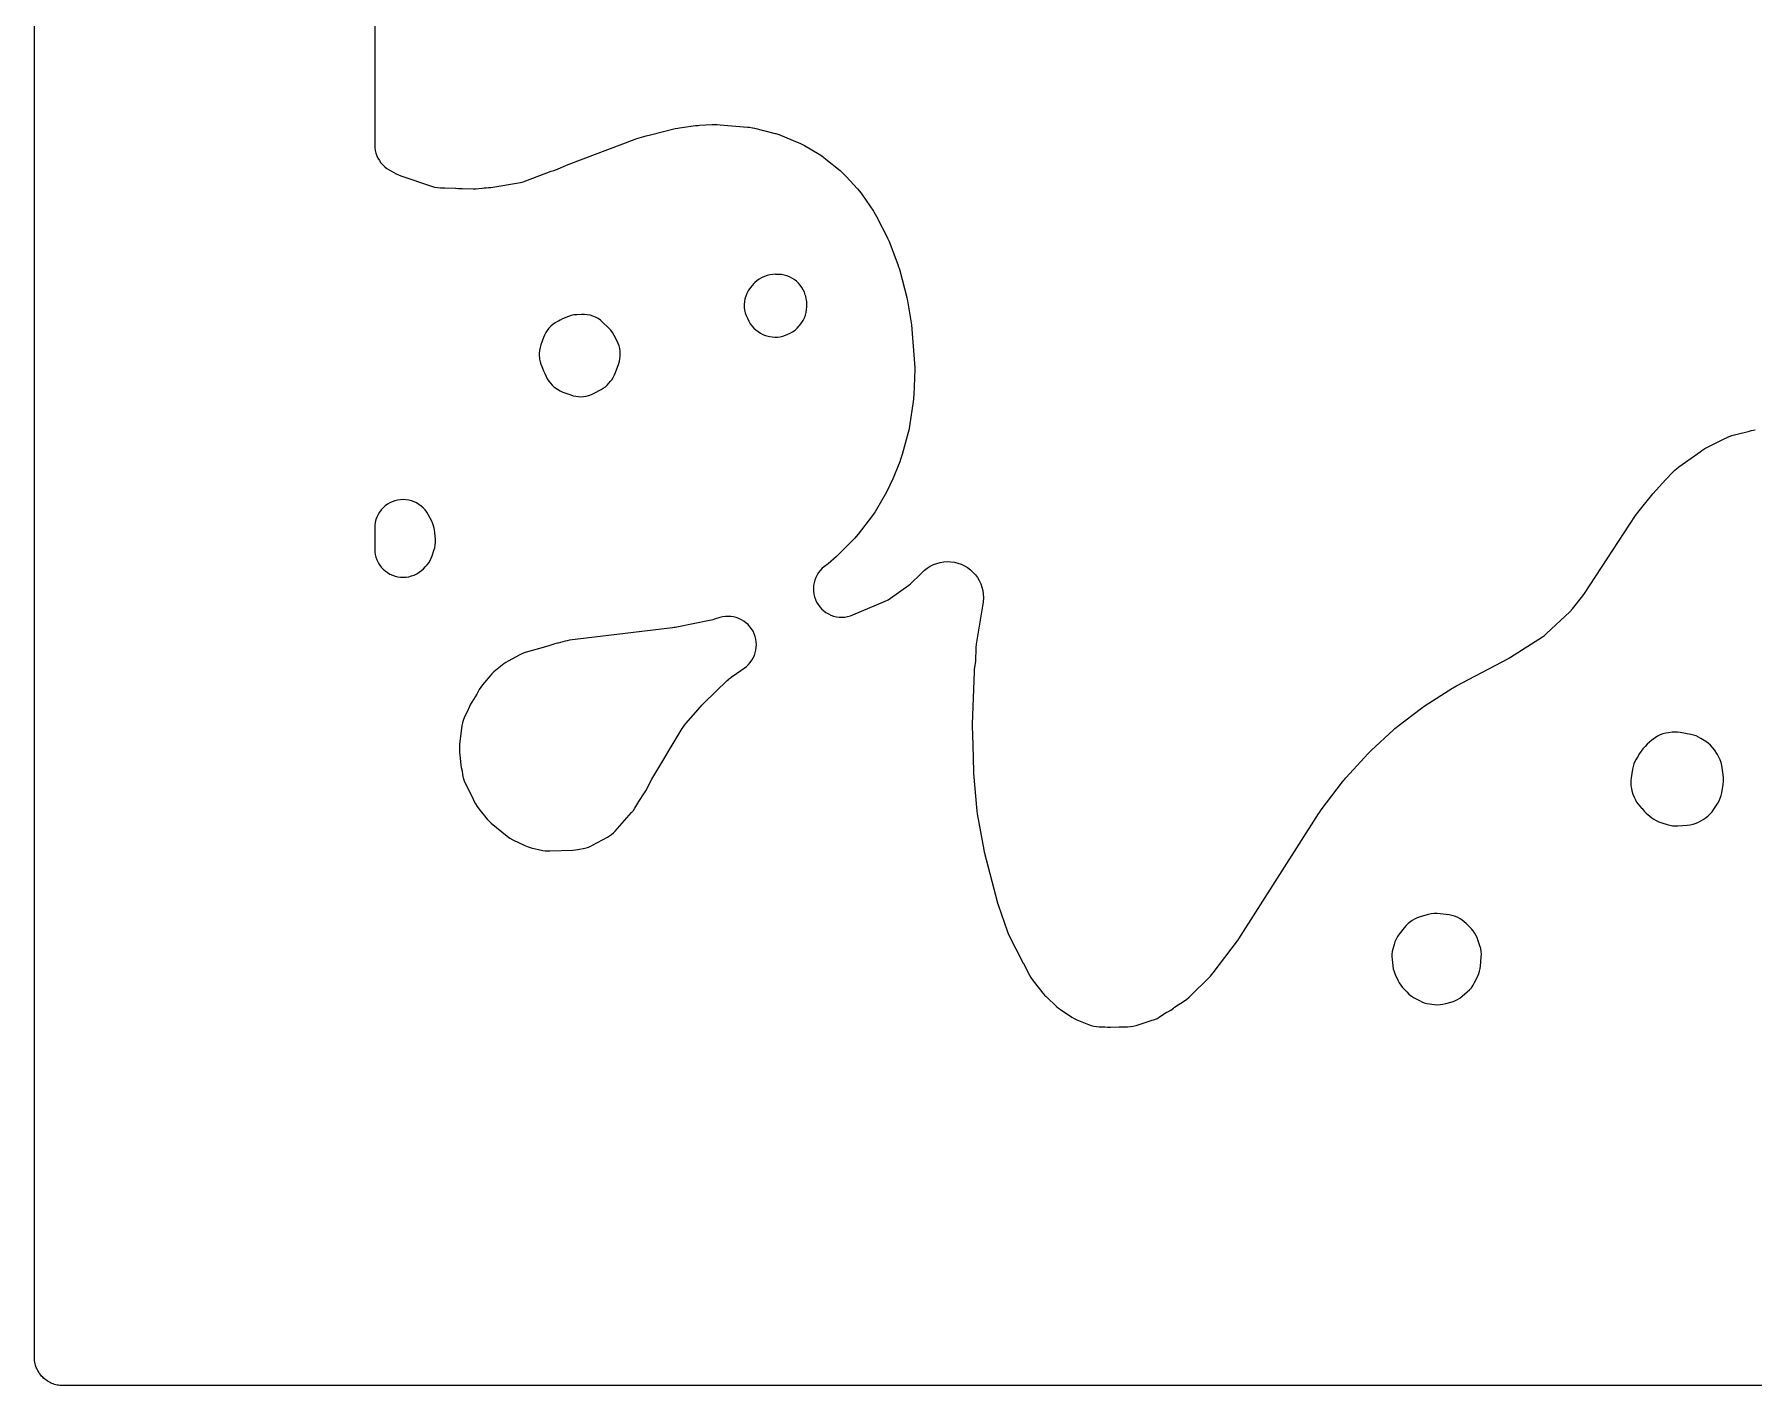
# Model space of a CAD drawing. Header units: millimetres. Extents: x 0 to 300, y 0 to 300.
# Drawn here: x -0.1 to 151.4, y -0.1 to 119 of the extents above; entities that cross this region are included whole.
import ezdxf

# ---------------------------------------------------------------- set-up
doc = ezdxf.new("R2010")
doc.units = ezdxf.units.MM
doc.layers.add('CUT', color=7, linetype='CONTINUOUS')

msp = doc.modelspace()

# ---------------------------------------------------------------- linework, layer by layer
at = {"layer": 'CUT'}
for points in [[(297.073, -0.15), (3, -0.15), (2.4114, -0.15), (2.2197, -0.1406), (2.1053, -0.135), (1.9757, -0.1157), (1.8629, -0.099), (1.7352, -0.067), (1.6252, -0.0395), (1.5006, 0.0051), (1.3944, 0.0431), (1.274, 0.1), (1.1729, 0.1479), (1.0578, 0.2169), (0.9627, 0.2738), (0.854, 0.3545), (0.7659, 0.4198), (0.6645, 0.5118), (0.5844, 0.5844), (0.4911, 0.6873), (0.4198, 0.7659), (0.3356, 0.8795), (0.2738, 0.9627), (0.1994, 1.087), (0.1479, 1.1729), (0.0838, 1.3083), (0.0431, 1.3944), (-0.01, 1.5428), (-0.0395, 1.6252), (-0.0812, 1.7916), (-0.099, 1.8629), (-0.135, 2.1053), (-0.15, 2.4114), (-0.15, 297.5872)], [(29.85, 125.4547), (29.85, 110.6051), (29.85, 109.44), (29.85, 109.3828), (29.85, 109.3523), (29.85, 109.2287), (29.8616, 108.9878), (29.8964, 108.7492), (29.954, 108.515), (30.034, 108.2875), (30.1354, 108.0687), (30.2575, 107.8607), (30.3991, 107.6654), (30.5588, 107.4847), (30.7352, 107.3202), (30.9266, 107.1735), (31.1312, 107.0459), (31.7444, 106.7036), (31.9467, 106.6023), (32.1574, 106.5198), (34.8524, 105.6023), (35.116, 105.5284), (35.386, 105.4837), (35.6593, 105.4689), (35.9168, 105.469), (36.0319, 105.4601), (36.9595, 105.4252), (36.9906, 105.4207), (37.2368, 105.3971), (37.4841, 105.3981), (37.5662, 105.4024), (38.5259, 105.3664), (38.771, 105.3692), (39.0148, 105.396), (39.3196, 105.4448), (39.3307, 105.446), (39.4971, 105.4708), (39.6697, 105.4708), (39.8761, 105.4795), (40.0811, 105.5051), (42.6866, 105.9411), (42.9307, 105.9947), (43.1682, 106.0723), (45.3875, 106.9224), (45.6228, 106.9954), (45.8178, 107.0648), (46.9142, 107.5072), (52.7999, 109.7618), (52.9397, 109.8105), (53.3642, 109.9251), (53.5625, 109.9787), (53.7697, 110.0346), (54.1606, 110.1401), (56.3392, 110.6858), (56.5589, 110.7338), (56.7089, 110.762), (56.9311, 110.7968), (58.1313, 110.9482), (58.2627, 110.9624), (58.3521, 110.9705), (58.4838, 110.9801), (59.5978, 111.0414), (59.8626, 111.0466), (60.0423, 111.0438), (60.3068, 111.0303), (62.7033, 110.823), (62.8478, 110.8077), (62.8737, 110.8044), (63.1604, 110.757), (63.1859, 110.7518), (63.3276, 110.7198), (65.0419, 110.2979), (65.1787, 110.2614), (65.2031, 110.2544), (65.472, 110.1662), (65.4958, 110.1574), (65.6276, 110.1058), (67.0836, 109.5032), (67.3251, 109.3932), (67.4862, 109.3127), (67.7193, 109.1858), (69.0139, 108.4204), (69.2453, 108.2719), (69.3986, 108.1654), (69.6185, 108.0002), (70.8604, 106.9946), (71.4122, 106.4598), (72.4032, 105.3679), (72.5724, 105.1677), (72.6825, 105.028), (72.8373, 104.8165), (73.8051, 103.3932), (73.8414, 103.3361), (74.181, 102.7352), (74.1816, 102.7342), (74.2001, 102.7013), (74.2288, 102.6506), (74.9613, 101.2242), (75.0507, 101.0376), (75.1079, 100.9093), (75.1869, 100.718), (75.9581, 98.6938), (76.0246, 98.5041), (76.0663, 98.3741), (76.1226, 98.1812), (76.7525, 95.7827), (76.794, 95.6077), (76.8193, 95.4881), (76.8524, 95.3113), (77.1653, 93.3832), (77.4601, 89.5937), (77.4584, 89.4856), (77.3639, 87.1735), (77.3499, 86.9691), (77.3366, 86.8307), (77.3115, 86.6274), (76.9839, 84.4612), (76.9444, 84.2436), (76.9132, 84.0968), (76.8609, 83.8819), (76.3297, 81.9483), (76.2258, 81.6039), (76.196, 81.5152), (76.1224, 81.3156), (75.459, 79.6626), (75.2928, 79.3237), (75.2139, 79.1627), (75.1112, 78.9533), (74.9458, 78.6162), (74.0706, 77.1033), (73.9466, 76.9035), (73.8582, 76.7707), (73.7219, 76.5791), (72.4639, 74.9239), (72.296, 74.7185), (72.1772, 74.5832), (71.9951, 74.3902), (70.5517, 72.964), (69.8081, 72.3254), (69.4898, 72.0795), (69.3006, 71.9176), (69.1285, 71.7378), (68.975, 71.5417), (68.8419, 71.3313), (68.7303, 71.1088), (68.6415, 70.8762), (68.5761, 70.636), (68.5351, 70.3904), (68.5186, 70.142), (68.5269, 69.8932), (68.56, 69.6464), (68.6174, 69.4042), (68.6986, 69.1688), (68.8029, 68.9427), (68.9291, 68.7281), (69.076, 68.5271), (69.2422, 68.3418), (69.426, 68.1738), (69.6256, 68.025), (69.839, 67.8968), (70.0641, 67.7904), (70.2986, 67.707), (70.5403, 67.6473), (70.7868, 67.6119), (71.0355, 67.6012), (71.2841, 67.6153), (71.53, 67.6541), (71.7709, 67.7171), (72.0042, 67.8038), (74.8525, 69.0262), (75.0912, 69.1441), (75.316, 69.2867), (76.938, 70.4409), (77.0872, 70.5559), (77.2274, 70.6817), (77.8338, 71.2689), (77.8471, 71.2817), (77.9653, 71.4043), (78.0318, 71.478), (78.0548, 71.5023), (78.3035, 71.7399), (78.5508, 71.9329), (78.8162, 72.1004), (79.097, 72.2405), (79.3903, 72.352), (79.6932, 72.4337), (80.0028, 72.4848), (80.316, 72.5048), (80.6296, 72.4935), (80.9405, 72.451), (81.2456, 72.3777), (81.5419, 72.2743), (81.8264, 72.142), (82.0963, 71.9819), (82.3489, 71.7958), (82.5817, 71.5854), (82.7924, 71.3528), (82.9788, 71.1004), (83.1392, 70.8307), (83.2719, 70.5464), (83.3755, 70.2502), (83.4492, 69.9452), (83.4921, 69.6343), (83.5038, 69.3207), (83.4823, 68.9775), (83.4785, 68.9442), (83.4529, 68.7589), (82.8755, 65.2351), (82.8451, 64.942), (82.7892, 63.6857), (82.6968, 63.026), (82.6744, 62.7708), (82.5071, 58.2023), (82.5061, 58.1677), (82.5059, 58.1614), (82.5069, 58.0154), (82.5671, 56.3287), (82.6173, 53.9959), (82.6183, 53.9627), (82.6185, 53.9569), (82.6272, 53.8183), (82.9282, 50.4972), (82.9572, 50.2815), (83.5282, 47.0982), (83.535, 47.0617), (83.5363, 47.055), (83.571, 46.9023), (84.7392, 42.4208), (84.7489, 42.3848), (84.7507, 42.3785), (84.7969, 42.2297), (85.586, 39.9426), (85.726, 39.6147), (87.0129, 37.1123), (87.0216, 37.0942), (87.0286, 37.0819), (87.5639, 36.0409), (87.6786, 35.8411), (87.8112, 35.6526), (88.7467, 34.4457), (88.8765, 34.2916), (89.0183, 34.1483), (89.9697, 33.2618), (90.1272, 33.1268), (90.2953, 33.0053), (91.2995, 32.3414), (91.5054, 32.219), (91.722, 32.1169), (92.763, 31.686), (92.9934, 31.6036), (93.2308, 31.5441), (93.4728, 31.508), (93.7173, 31.4959), (94.1319, 31.4956), (94.2035, 31.4813), (94.4472, 31.4572), (94.6921, 31.457), (95.4683, 31.4945), (96.2019, 31.494), (96.4554, 31.5066), (96.7063, 31.545), (96.9521, 31.6086), (98.39, 32.0596), (98.6003, 32.1361), (98.8028, 32.231), (98.9961, 32.3436), (99.651, 32.7657), (99.7613, 32.8197), (100.0108, 32.9601), (100.2425, 33.1281), (100.3523, 33.2177), (101.2316, 33.7844), (101.4406, 33.9349), (101.633, 34.106), (103.5207, 35.9683), (103.7609, 36.2426), (105.8973, 39.075), (105.9198, 39.1054), (105.9238, 39.1108), (106.0136, 39.2423), (113.042, 50.27), (113.1278, 50.3987), (113.1879, 50.485), (113.279, 50.6102), (115.1639, 53.0898), (115.2699, 53.2229), (115.344, 53.3117), (115.4559, 53.4398), (117.406, 55.5724), (117.5079, 55.6796), (117.5787, 55.7511), (117.6848, 55.8542), (119.6337, 57.674), (119.7773, 57.8014), (119.8769, 57.8853), (120.0268, 58.0051), (122.1106, 59.5854), (122.2346, 59.6755), (122.3201, 59.735), (122.4477, 59.8199), (124.792, 61.3129), (124.9197, 61.3907), (125.0076, 61.4418), (125.1383, 61.5145), (129.778, 63.973), (129.8116, 63.9912), (129.8178, 63.9945), (129.9561, 64.0765), (132.7741, 65.8703), (132.9657, 66.0053), (133.1438, 66.1576), (135.1894, 68.0802), (135.4356, 68.3478), (136.3497, 69.4998), (136.4832, 69.6846), (140.9874, 76.5659), (141.0991, 76.7273), (141.1779, 76.8348), (141.2979, 76.99), (142.5054, 78.4704), (143.6442, 79.7337), (144.2737, 80.4065), (144.4539, 80.5692), (144.5961, 80.6884), (144.8119, 80.8564), (146.471, 82.0533), (146.6847, 82.1977), (146.8389, 82.3018), (146.9246, 82.3597), (147.082, 82.466), (147.1248, 82.4921), (147.1477, 82.5048), (147.2769, 82.5735), (148.8591, 83.375), (149.0478, 83.4641), (149.0819, 83.4791), (149.4729, 83.6251), (149.5084, 83.6362), (149.7094, 83.6927), (151.0167, 84.0212), (151.1778, 84.0579), (151.2067, 84.0638), (151.533, 84.1158)]]:
    msp.add_lwpolyline(points, dxfattribs=at)
for points in [[(65.1111, 92.3023), (65.3499, 92.3081), (65.5871, 92.3367), (65.8204, 92.3878), (66.0478, 92.4609), (66.2672, 92.5554), (66.4553, 92.6473), (66.6835, 92.774), (66.8973, 92.9237), (67.0943, 93.095), (67.2723, 93.2858), (67.3279, 93.352), (67.4808, 93.554), (67.6124, 93.7703), (67.7214, 93.9989), (67.8068, 94.2374), (67.8676, 94.4832), (67.9032, 94.734), (67.9255, 94.98), (67.9357, 95.2136), (67.9241, 95.4471), (67.8907, 95.6784), (67.8358, 95.9057), (67.8002, 96.0277), (67.7209, 96.2574), (67.6197, 96.4782), (67.4976, 96.6882), (67.3557, 96.8854), (67.1952, 97.0678), (67.0179, 97.2338), (66.8252, 97.3819), (66.6191, 97.5105), (66.4015, 97.6185), (66.1745, 97.7049), (65.9401, 97.7688), (65.7006, 97.8097), (65.6181, 97.8197), (65.4021, 97.8364), (65.2149, 97.8346), (65.1733, 97.8372), (64.928, 97.8282), (64.6847, 97.7952), (64.4458, 97.7386), (64.2137, 97.6587), (63.9905, 97.5565), (63.9262, 97.5232), (63.7254, 97.4069), (63.5363, 97.2725), (63.3604, 97.1212), (63.2759, 97.0413), (63.1081, 96.8666), (62.9581, 96.6766), (62.8271, 96.4729), (62.8252, 96.4693), (62.7664, 96.3803), (62.6493, 96.1575), (62.5553, 95.9241), (62.4852, 95.6824), (62.4397, 95.4349), (62.4194, 95.1841), (62.4244, 94.9325), (62.4546, 94.6827), (62.5098, 94.4372), (62.5894, 94.1985), (62.6926, 93.9689), (62.8306, 93.6992), (62.9534, 93.4859), (63.0965, 93.2858), (63.2585, 93.1006), (63.438, 92.9323), (63.6332, 92.7825), (63.8422, 92.6526), (64.0629, 92.5438), (64.2932, 92.4572), (64.4067, 92.4209), (64.6374, 92.3589), (64.8729, 92.3193)], [(44.7237, 89.3288), (44.8357, 89.1069), (44.8388, 89.102), (44.9533, 88.8422), (45.06, 88.6283), (45.1866, 88.4255), (45.3321, 88.2358), (45.4949, 88.0609), (45.6738, 87.9023), (45.7278, 87.8588), (45.9479, 87.7005), (46.1839, 87.567), (46.4329, 87.4598), (47.1365, 87.2013), (47.3538, 87.1325), (47.5764, 87.0838), (47.8025, 87.0556), (48.0303, 87.0481), (48.2578, 87.0613), (48.4831, 87.0952), (48.7044, 87.1495), (48.7101, 87.1512), (48.9559, 87.2376), (49.1912, 87.3492), (49.8041, 87.6798), (49.9956, 87.7943), (50.176, 87.9255), (50.3441, 88.0722), (50.4984, 88.2333), (50.6377, 88.4076), (50.7403, 88.5484), (50.8732, 88.7506), (50.9859, 88.9647), (51.0774, 89.1886), (51.3534, 89.9705), (51.4177, 90.1817), (51.463, 90.3978), (51.4891, 90.617), (51.4958, 90.8376), (51.4956, 90.8513), (51.4819, 91.0806), (51.4471, 91.3077), (51.3916, 91.5307), (51.316, 91.7476), (51.2207, 91.9567), (50.9651, 92.4553), (50.822, 92.6995), (50.6521, 92.926), (50.4577, 93.1318), (49.9381, 93.623), (49.745, 93.7878), (49.5362, 93.9321), (49.3138, 94.0546), (49.0801, 94.1538), (48.8376, 94.2289), (48.5887, 94.279), (48.3361, 94.3035), (48.0822, 94.3024), (47.6534, 94.2786), (47.4031, 94.252), (47.1567, 94.2004), (46.9168, 94.1242), (46.6857, 94.0243), (46.6838, 94.0234), (46.622, 94.0048), (46.402, 93.9153), (46.1915, 93.8052), (46.0344, 93.7029), (45.9715, 93.6719), (45.7599, 93.5545), (45.5607, 93.4171), (45.3757, 93.2611), (45.2066, 93.088), (45.0551, 92.8993), (44.9225, 92.6969), (44.8101, 92.4826), (44.719, 92.2584), (44.4922, 91.6127), (44.4212, 91.3728), (44.3745, 91.127), (44.3527, 90.8778), (44.3558, 90.6276), (44.3594, 90.5712), (44.3828, 90.3524), (44.4254, 90.1365), (44.4868, 89.9252), (44.5666, 89.7201), (44.63, 89.5761), (44.6343, 89.5606)], [(31.411, 71.3054), (31.6441, 71.2241), (31.8841, 71.1661), (32.1287, 71.1321), (32.3755, 71.1225), (32.6219, 71.1372), (32.8658, 71.1761), (33.1046, 71.2389), (33.336, 71.325), (33.5578, 71.4335), (33.7679, 71.5633), (33.9641, 71.7132), (34.1446, 71.8818), (34.3275, 72.0704), (34.4742, 72.2357), (34.6058, 72.4133), (34.7211, 72.6019), (34.8194, 72.7999), (34.8997, 73.0059), (35.0654, 73.493), (35.1331, 73.7294), (35.1771, 73.9713), (35.1973, 74.2164), (35.1932, 74.4623), (35.1538, 75.0597), (35.1228, 75.3207), (35.0645, 75.5771), (34.9796, 75.8259), (34.8691, 76.0644), (34.5598, 76.6489), (34.4344, 76.8602), (34.2888, 77.0582), (34.1245, 77.2409), (33.943, 77.4066), (33.7462, 77.5537), (33.5358, 77.6808), (33.314, 77.7866), (33.0829, 77.8701), (32.8447, 77.9305), (32.6018, 77.9672), (32.3564, 77.9799), (32.1109, 77.9685), (31.8677, 77.933), (31.6292, 77.8738), (31.3977, 77.7914), (31.1754, 77.6868), (30.9644, 77.5608), (30.7668, 77.4147), (30.5845, 77.2499), (30.4192, 77.0681), (30.2727, 76.8708), (30.1461, 76.6602), (30.0409, 76.4381), (29.958, 76.2068), (29.8982, 75.9684), (29.8621, 75.7254), (29.85, 75.4799), (29.85, 75.2517), (29.85, 73.8171), (29.85, 73.6223), (29.8622, 73.3757), (29.8987, 73.1315), (29.959, 72.8921), (30.0427, 72.6598), (30.149, 72.4368), (30.2766, 72.2255), (30.4246, 72.0278), (30.5913, 71.8456), (30.7751, 71.6808), (30.9743, 71.5349), (31.187, 71.4093)], [(63.4427, 65.6791), (63.3817, 65.9152), (63.2981, 66.1442), (63.1925, 66.3641), (63.066, 66.5725), (62.9198, 66.7677), (62.7553, 66.9477), (62.5741, 67.1108), (62.3778, 67.2555), (62.1683, 67.3803), (61.9477, 67.4842), (61.718, 67.5661), (61.4814, 67.6252), (61.2402, 67.661), (60.9967, 67.6731), (60.7531, 67.6614), (60.5119, 67.6261), (60.2752, 67.5674), (59.8125, 67.4284), (59.648, 67.3831), (59.5356, 67.3548), (59.3692, 67.317), (56.4882, 66.7306), (56.3401, 66.7035), (56.2391, 66.6872), (56.09, 66.6661), (47.0181, 65.5677), (46.8216, 65.536), (46.6283, 65.4887), (46.0102, 65.3111), (45.956, 65.3023), (45.7341, 65.2449), (45.1112, 65.0529), (43.1237, 64.4819), (42.8741, 64.3957), (42.635, 64.2837), (41.6181, 63.7399), (41.4154, 63.6189), (41.2251, 63.4793), (40.3608, 62.7804), (40.1812, 62.6202), (40.0177, 62.4435), (39.3397, 61.6354), (39.1872, 61.4339), (39.0559, 61.218), (38.8379, 60.8151), (38.396, 60.123), (38.2874, 59.9353), (38.1954, 59.739), (37.9935, 59.2542), (37.8194, 58.9325), (37.7181, 58.7222), (37.6367, 58.5033), (37.5762, 58.2778), (37.5369, 58.0477), (37.3338, 56.3936), (37.317, 56.186), (37.3176, 55.9776), (37.3247, 55.8961), (37.3239, 55.8885), (37.3203, 55.6672), (37.3364, 55.4464), (37.4383, 54.5786), (37.4737, 54.3604), (37.5283, 54.1462), (37.5562, 54.054), (37.5981, 53.7281), (37.6498, 53.4507), (37.7325, 53.181), (37.845, 52.9222), (38.4849, 51.6519), (38.5262, 51.5653), (38.5691, 51.4848), (38.7351, 51.1551), (38.872, 50.9171), (39.0341, 50.6954), (39.7675, 49.8003), (39.9339, 49.6165), (40.1178, 49.4501), (41.5319, 48.2927), (41.7703, 48.12), (42.0274, 47.9765), (43.0881, 47.4638), (43.3609, 47.3512), (43.6451, 47.2717), (44.6784, 47.047), (44.8825, 47.0115), (45.0888, 46.9929), (45.2959, 46.9915), (47.3142, 47.0614), (47.5351, 47.0789), (47.7537, 47.1159), (48.3813, 47.251), (48.6114, 47.3121), (48.8347, 47.3949), (49.0491, 47.4985), (50.3706, 48.2167), (50.5551, 48.3276), (50.7295, 48.454), (50.8923, 48.5948), (51.0424, 48.7492), (52.4942, 50.3769), (52.6458, 50.5644), (52.7787, 50.7656), (53.1267, 51.3525), (53.6276, 52.1049), (53.7488, 52.3068), (54.2888, 53.3118), (56.8604, 57.6478), (56.9477, 57.7879), (56.9639, 57.8126), (57.1565, 58.0806), (57.1748, 58.1038), (57.2798, 58.2311), (58.5595, 59.7157), (58.6755, 59.8442), (58.7563, 59.9296), (58.8781, 60.0526), (60.9133, 62.0144), (61.0257, 62.1184), (61.0462, 62.1366), (61.2833, 62.3304), (61.3052, 62.3469), (61.4295, 62.4364), (62.4136, 63.115), (62.6073, 63.263), (62.7857, 63.4292), (62.9471, 63.612), (63.0899, 63.8097), (63.2128, 64.0203), (63.3145, 64.2419), (63.3942, 64.4724), (63.451, 64.7095), (63.4845, 64.9511), (63.4943, 65.1947), (63.4803, 65.4382)], [(142.797, 49.684), (142.8144, 49.6765), (143.0352, 49.5645), (143.2895, 49.4687), (143.7676, 49.3176), (143.9952, 49.2573), (144.2275, 49.2186), (144.4625, 49.202), (144.6979, 49.2076), (145.5324, 49.2668), (145.8031, 49.3009), (146.0684, 49.3643), (146.3252, 49.4563), (146.5373, 49.5455), (146.7459, 49.6449), (146.9444, 49.7631), (147.1312, 49.8991), (147.3447, 50.0703), (147.5448, 50.2491), (147.7246, 50.4484), (147.882, 50.6658), (148.2265, 51.1999), (148.3518, 51.4174), (148.4547, 51.6463), (148.534, 51.8844), (148.5891, 52.1293), (148.7166, 52.8667), (148.7489, 53.1473), (148.7494, 53.4297), (148.7179, 53.7104), (148.5767, 54.5435), (148.5209, 54.7939), (148.4397, 55.0372), (148.334, 55.271), (148.205, 55.4927), (147.9368, 55.9033), (147.7767, 56.1216), (147.5939, 56.3214), (147.3905, 56.5002), (147.169, 56.656), (146.7477, 56.9194), (146.539, 57.0364), (146.32, 57.1329), (146.0929, 57.208), (145.8596, 57.2611), (144.9106, 57.4296), (144.6778, 57.4598), (144.4432, 57.468), (144.2089, 57.4541), (143.8897, 57.4202), (143.6386, 57.3805), (143.3929, 57.3155), (143.1551, 57.2259), (142.9276, 57.1126), (142.7127, 56.9768), (142.4129, 56.7652), (142.2021, 56.5988), (142.0103, 56.4108), (141.8399, 56.2032), (141.8339, 56.1951), (141.7995, 56.1632), (141.628, 55.9876), (141.4745, 55.796), (141.3405, 55.5903), (141.1432, 55.2521), (141.0356, 55.0903), (140.9243, 54.883), (140.833, 54.6661), (140.7625, 54.4416), (140.7134, 54.2114), (140.5856, 53.4341), (140.5582, 53.1978), (140.5534, 52.96), (140.5712, 52.7229), (140.6115, 52.4884), (140.6519, 52.3056), (140.7357, 52.0128), (140.8544, 51.7324), (140.9673, 51.5054), (141.0791, 51.3044), (141.2089, 51.1145), (141.3556, 50.9373), (141.5179, 50.7743), (141.5557, 50.7398), (141.6325, 50.6358), (141.7753, 50.4738), (141.9316, 50.3247), (142.2457, 50.0499), (142.4185, 49.9118), (142.6027, 49.7895)], [(120.4479, 34.9654), (120.8127, 34.5644), (121.0098, 34.3705), (121.2272, 34.1994), (121.4622, 34.0535), (121.9351, 33.7948), (122.1433, 33.6932), (122.3599, 33.6113), (122.5833, 33.5498), (122.8114, 33.5092), (123.2263, 33.4551), (123.4871, 33.4349), (123.7486, 33.442), (124.0079, 33.4764), (124.2622, 33.5378), (124.8087, 33.7003), (125.0489, 33.7852), (125.2792, 33.8942), (125.4972, 34.0261), (125.7007, 34.1794), (126.1553, 34.5598), (126.3482, 34.7395), (126.5211, 34.9384), (126.6722, 35.1544), (126.7997, 35.3851), (127.0799, 35.9623), (127.1711, 36.1747), (127.2423, 36.3946), (127.293, 36.6201), (127.3225, 36.8494), (127.3876, 37.6411), (127.3956, 37.8905), (127.3787, 38.1395), (127.337, 38.3856), (127.2711, 38.6262), (127.0953, 39.1612), (127.0146, 39.3737), (126.9149, 39.578), (126.7971, 39.7724), (126.6621, 39.9553), (126.5111, 40.1251), (126.0524, 40.596), (125.8859, 40.7521), (125.7058, 40.8923), (125.5137, 41.0155), (125.3111, 41.1207), (125.2613, 41.1437), (125.0362, 41.2349), (124.8033, 41.3037), (124.5648, 41.3497), (123.7597, 41.4645), (123.4952, 41.488), (123.2297, 41.4833), (122.9662, 41.4504), (122.7076, 41.3898), (121.9929, 41.1817), (121.7475, 41.0962), (121.5124, 40.9856), (121.2899, 40.8513), (121.1627, 40.7651), (120.9517, 40.6053), (120.7588, 40.424), (120.5861, 40.2233), (120.1385, 39.6438), (119.9966, 39.4399), (119.8757, 39.2229), (119.7769, 38.995), (119.7011, 38.7584), (119.5916, 38.3466), (119.5428, 38.122), (119.5148, 37.8939), (119.5079, 37.6642), (119.522, 37.4349), (119.5824, 36.8767), (119.6258, 36.6108), (119.6976, 36.351), (119.7969, 36.1005), (120.026, 35.6027), (120.1446, 35.3762), (120.2857, 35.163)]]:
    msp.add_lwpolyline(points, close=True, dxfattribs=at)

doc.saveas('drawing.dxf')
